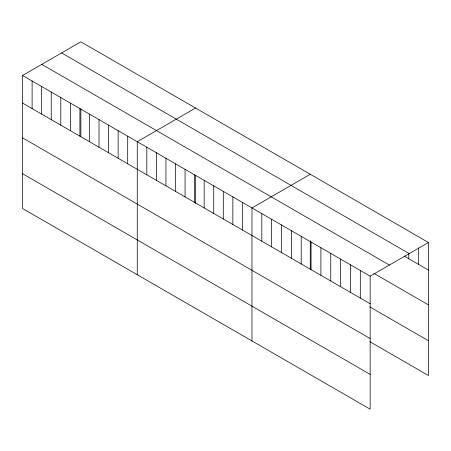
<?xml version="1.0" encoding="UTF-8"?>
<svg xmlns="http://www.w3.org/2000/svg" width="451" height="451" viewBox="0 0 451 451"><rect width="100%" height="100%" fill="white"/><g stroke="black" fill="none" stroke-linecap="round" stroke-linejoin="round"><path stroke-width="0.68" d="M22.55 75.475L370.153 276.164L370.153 409.181L22.55 208.497L22.55 75.475L80.847 41.819L428.45 242.503L428.45 375.525L369.938 341.745M195.554 108.043L137.256 141.704L137.256 274.721M310.265 174.272L251.968 207.928L251.968 340.95M370.153 276.164L428.45 242.503M61.607 52.925L409.209 253.609M404.119 256.05L428.45 270.098M41.791 64.369L389.393 265.053M373.992 273.447L428.45 304.887M22.55 103.07L370.153 303.754M369.938 306.951L428.45 340.736M22.55 137.859L370.153 338.549M22.55 173.703L370.153 374.392M418.601 247.853L418.601 264.41M408.753 253.896L408.753 258.727M360.304 270.476L360.304 298.072M350.455 264.788L350.455 292.383M340.606 259.105L340.606 286.695M330.758 253.417L330.758 281.012M320.909 247.729L320.909 275.324M311.06 242.046L311.06 269.636M310.265 240.789L310.265 269.743M301.212 236.358L301.212 263.953M291.363 230.675L291.363 258.265M281.514 224.987L281.514 252.583M271.665 219.299L271.665 246.894M261.817 213.616L261.817 241.206M242.407 202.409L242.407 230.004M232.851 196.89L232.851 224.485M223.29 191.371L223.29 218.966M213.729 185.851L213.729 213.447M204.173 180.332L204.173 207.928M195.554 175.253L195.554 203.519M194.612 174.813L194.612 202.409M185.057 169.294L185.057 196.89M175.495 163.775L175.495 191.371M165.934 158.256L165.934 185.851M156.379 152.737L156.379 180.332M146.817 147.218L146.817 174.813M127.701 136.185L127.701 163.775M118.139 130.666L118.139 158.256M108.584 125.147L108.584 152.737M99.023 119.628L99.023 147.218M89.461 114.109L89.461 141.699M80.847 109.029L80.847 136.602M79.906 108.59L79.906 136.179M70.345 103.07L70.345 130.666M60.784 97.551L60.784 125.147M51.228 92.032L51.228 119.628M41.667 86.513L41.667 114.109M32.111 80.994L32.111 108.59"/></g></svg>
